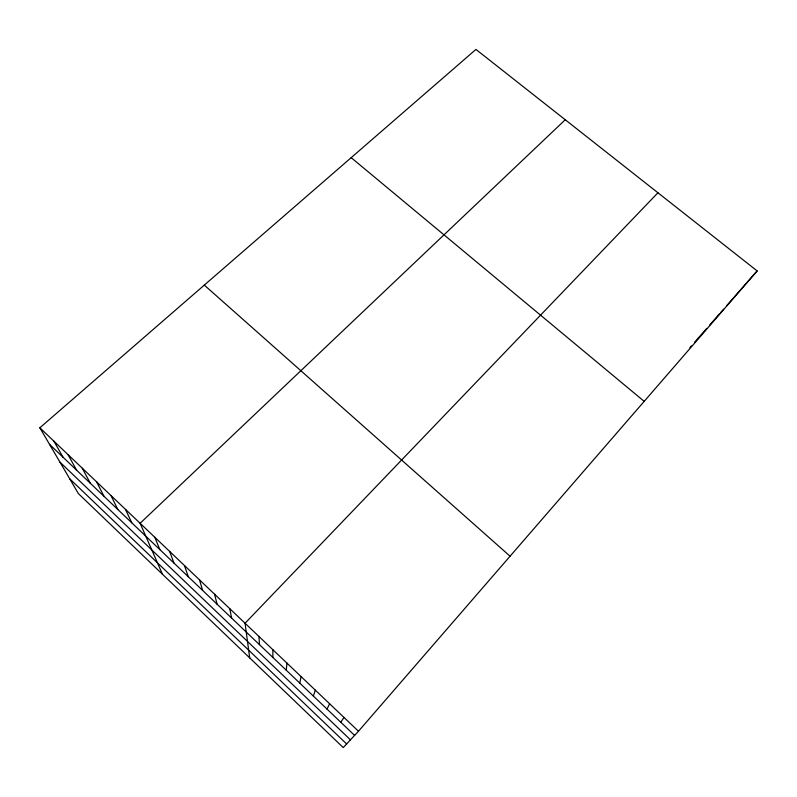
<?xml version="1.0" encoding="UTF-8"?>
<svg xmlns="http://www.w3.org/2000/svg" width="797" height="797" viewBox="0 0 797 797"><rect width="100%" height="100%" fill="white"/><g stroke="black" fill="none" stroke-linecap="round" stroke-linejoin="round"><path stroke-width="1.2" d="M272.863 657.425L272.903 649.754M286.282 670.227L286.95 663.134M299.782 683.119L301.077 676.593M313.37 696.07L315.293 690.132M327.029 709.111L329.599 703.751M340.767 722.221L343.985 717.459M358.471 731.247L757.15 270.93L475.948 49.414L39.85 427.8L78.385 493.602L343.238 747.586L358.471 731.247L39.85 427.8M689.893 347.602L691.397 345.878M694.496 342.361L706.75 328.384M709.738 324.987L719.691 313.639M720.468 312.753L723.566 309.216M726.655 305.689L757.15 270.93M657.933 192.774L245.068 623.244L249.7 657.884M565.252 119.759L140.113 523.29L162.419 574.189M351.188 157.667L644.185 401.359M204.301 285.107L510.07 556.216M49.563 444.377L354.595 735.402M59.974 462.17L350.461 739.835M69.737 478.828L346.625 743.96M53.897 441.179L63.053 457.249M68.034 454.639L76.622 470.2M82.27 468.198L90.28 483.221M96.586 481.836L104.018 496.332M111.002 495.565L117.836 509.522M125.508 509.383L131.754 522.792M154.807 537.288L159.838 549.591M169.612 551.375L174.005 563.11M184.496 565.561L188.271 576.719M199.489 579.837L202.627 590.418M214.582 594.213L217.073 604.196M229.775 608.679L231.608 618.073M258.945 636.464L259.513 644.693"/></g></svg>
